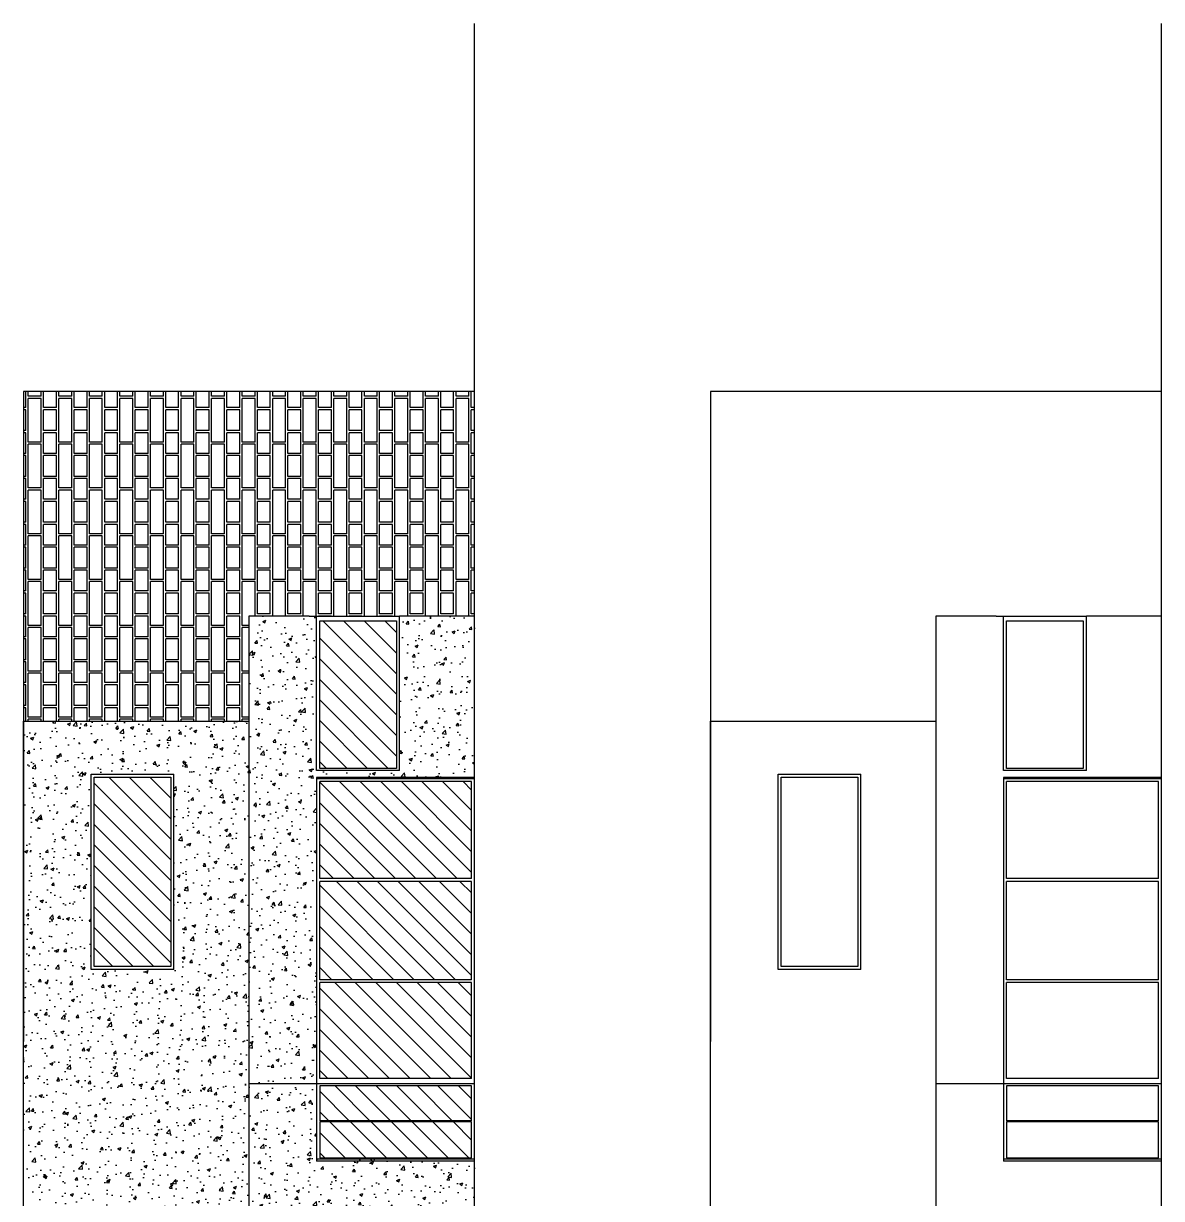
# Model space of a CAD drawing. Header units: millimetres. Extents: x -4534 to 16991, y -2575 to 14176.
# Drawn here: x 3675 to 5189, y 9851 to 11414 of the extents above; entities that cross this region are included whole.
import ezdxf

# ---------------------------------------------------------------- set-up
doc = ezdxf.new("R2010")
doc.units = ezdxf.units.MM
doc.layers.add('finestre', color=140, linetype='Continuous')
doc.layers.add('MURO', color=44, linetype='Continuous')

msp = doc.modelspace()

# ---------------------------------------------------------------- hatches: boundary and pattern name
h = msp.add_hatch()
h.set_pattern_fill('AR-CONC', color=256, scale=0.23)
h.paths.add_polyline_path([(4275.3, 9900.5), (4065.3, 9900.5), (4065.3, 10003.6), (3975.2, 10003.6), (3975.2, 9724.4), (4065.3, 9724.4), (4065.3, 9811.4), (4275.3, 9811.4)])
h.paths.add_polyline_path([(4065.3, 10411), (4275.3, 10411), (4275.3, 10625.4), (4175.3, 10625.4), (4175.3, 10420.3), (4065.3, 10420.3), (4065.3, 10625.4), (4055.3, 10625.4), (3975.2, 10625.4), (3975.2, 10003.6), (4065.3, 10003.6)])
h.paths.add_polyline_path([(4275.3, 9727.9), (4065.3, 9727.9), (4065.3, 9724.4), (4275.3, 9724.4)], flags=17)
h = msp.add_hatch()
h.set_pattern_fill('AR-CONC', color=256, scale=0.23)
h.paths.add_polyline_path([(3975.2, 10485.7), (3675.3, 10485.7), (3675.3, 9745), (3683.9, 9744.4), (3685.8, 9747), (3686, 9763.4), (3691.2, 9761.8), (3694, 9749.1), (3689.4, 9740.6), (3693.9, 9741.8), (3706.8, 9746.5), (3709.6, 9744.3), (3718, 9753.1), (3727.8, 9754.8), (3727.4, 9751.3), (3723.3, 9745.1), (3726.6, 9745), (3730.9, 9748.1), (3737.8, 9745.2), (3733.4, 9739.3), (3719.8, 9737.4), (3719.5, 9735.5), (3709.3, 9731.5), (3713.7, 9729.8), (3721.8, 9727), (3724.8, 9725.1), (3723.1, 9721.8), (3707.7, 9722.2), (3711.7, 9718.5), (3713.1, 9714.7), (3715.5, 9715.7), (3719.9, 9719.4), (3725.4, 9721.4), (3728.2, 9719.3), (3724.7, 9717.3), (3725.7, 9715.6), (3729.5, 9715.2), (3726.7, 9711.5), (3723.6, 9711.1), (3723.3, 9709.1), (3725.6, 9703.2), (3723.9, 9699.8), (3719.4, 9697.5), (3725.3, 9694.8), (3733.6, 9714.4), (3737.9, 9707.4), (3743.3, 9704.6), (3747.1, 9709.5), (3749.6, 9702.8), (3742.9, 9698.1), (3748.3, 9693.6), (3747.2, 9688.9), (3743.6, 9683.6), (3748.2, 9681.8), (3752.3, 9678.5), (3749.4, 9667.5), (3744, 9668.8), (3736.3, 9671.1), (3735, 9667.4), (3738.6, 9659.9), (3741.7, 9657.1), (3746.8, 9660.1), (3749.8, 9662.2), (3757.9, 9660.2), (3763.2, 9660.6), (3764, 9661.1), (3765.8, 9665.7), (3768.5, 9664.3), (3773.6, 9669.6), (3768.8, 9671.7), (3771, 9681.2), (3774.6, 9690.4), (3784.1, 9679.3), (3785.1, 9686.6), (3786.7, 9690.6), (3790.1, 9679.5), (3798, 9674.6), (3801.6, 9679.9), (3804.5, 9678.1), (3805.4, 9675.3), (3797.2, 9669.5), (3802.9, 9663), (3801.2, 9662), (3801.4, 9661.4), (3804.1, 9659.9), (3806.7, 9656.9), (3819.9, 9647.8), (3823.4, 9653.2), (3821.8, 9656.7), (3824.3, 9655.8), (3829.9, 9655.3), (3834.5, 9612.8), (3839.4, 9600.4), (3841.1, 9597.4), (3846.1, 9606.7), (3848.8, 9616.2), (3854.6, 9623.5), (3859.5, 9621.6), (3861.8, 9629.6), (3867, 9630.7), (3864.5, 9637.2), (3867.4, 9640.4), (3874.8, 9633.7), (3875.9, 9638.6), (3880.2, 9639.7), (3887.2, 9640), (3890.5, 9637.1), (3888, 9633.5), (3892.1, 9631.5), (3890.2, 9625.7), (3898.3, 9621.7), (3903, 9623.2), (3906.8, 9617.2), (3909.9, 9617.8), (3913, 9617.5), (3912.8, 9621.9), (3918, 9623.9), (3919.8, 9630.6), (3914.5, 9631.2), (3908.6, 9635.8), (3903.9, 9631.6), (3905.4, 9638.7), (3903, 9641.7), (3894.2, 9641.3), (3893.7, 9643.4), (3891.6, 9650.4), (3894.8, 9656.7), (3903.7, 9664.6), (3908.4, 9656.9), (3916.4, 9665.6), (3921.3, 9672.9), (3927.3, 9667.5), (3931.6, 9668.6), (3937.5, 9665.8), (3933.9, 9657.2), (3936.4, 9651.6), (3938, 9646), (3943.8, 9645), (3949.6, 9643.9), (3948.9, 9639.5), (3952.4, 9639.6), (3957.9, 9643.9), (3959, 9623.4), (3964.9, 9629.8), (3967.3, 9626.1), (3970.5, 9623.1), (3965.2, 9613.6), (3966.3, 9611), (3970.8, 9607.7), (3966.9, 9606.2), (3964.8, 9603.9), (3975.2, 9601.3), (3975.2, 9724.4)])
h.paths.add_polyline_path([(3765.2, 10155.4), (3765.2, 10415.2), (3875.2, 10415.2), (3875.2, 10155.4)], flags=16)
h.paths.add_polyline_path([(3769.2, 10159.4), (3769.2, 10411.2), (3871.2, 10411.2), (3871.2, 10159.4)], flags=0)
h = msp.add_hatch()
h.set_pattern_fill('AR-CONC', color=256, scale=0.23, angle=90)
h.set_pattern_definition([(140, (15689.115, 7138.527), (3.66599, 41.90247), [4.3815, -48.1965]), (85, (15689.115, 7138.527), (-43.94307, -8.10599), [3.5052, -38.55733]), (190.45144, (15689.42, 7142.02), (-40.27708, 33.79649), [3.7237, -40.96076]), (136.1842, (15677.43, 7138.527), (9.66974, 62.34818), [6.57225, -72.29475]), (186.63556, (15678.237, 7143.72), (-56.908, 54.60295), [5.58556, -61.4412]), (81.18415, (15677.43, 7138.53), (-56.908, 54.60295), [5.2578, -57.83574]), (111, (15680.352, 7144.37), (23.521, 34.87131), [4.3815, -48.1965]), (56, (15680.35, 7144.37), (-42.36323, 14.21447), [3.5052, -38.5572]), (161.45145, (15682.31, 7147.275), (-18.84224, 49.08578), [3.7237, -40.96069]), (127.5, (15689.115, 7138.527), (-19.447659, 0.710379), [0, -38.08984, 0, -39.1414, 0, -38.70325]), (97.5, (15689.115, 7138.527), (-23.041532, 15.368522), [0, -22.31644, 0, -37.21354, 0, -14.75105]), (57.5, (15689.115, 7125.5), (1.317611, 31.185837), [0, -14.605, 0, -45.5676, 0, -60.4647]), (47.5, (15689.115, 7119.657), (-5.84809, 34.06971), [0, -18.9865, 0, -30.26156, 0, -42.9387])])
h.paths.add_polyline_path([(4065.3, 9727.9), (4065.3, 9724.4), (4275.3, 9724.4), (4275.3, 9727.9)])
h.paths.add_polyline_path([(4065.3, 9903.3), (4065.3, 9900.5), (4275.3, 9900.5), (4275.3, 9903.3)])
h.paths.add_polyline_path([(4065.3, 10411), (4065.3, 10409.1), (4275.3, 10409.1), (4275.3, 10411)])
at = {"layer": 'finestre'}
h = msp.add_hatch(dxfattribs=at)
h.set_pattern_fill('ANSI31', color=256, scale=6.1, angle=90)
h.set_pattern_definition([(135, (15689.115, 7138.527), (-13.69489, -13.69489), [])])
h.paths.add_polyline_path([(3871.2, 10411.2), (3769.2, 10411.2), (3769.2, 10159.4), (3871.2, 10159.4)])
h.paths.add_polyline_path([(4069.3, 9811.4), (4069.3, 9729.9), (4275.3, 9729.9), (4275.3, 9811.4)])
h.paths.add_polyline_path([(4271.3, 9904.8), (4271.3, 9952.7), (4069.3, 9952.7), (4069.3, 9904.8)])
h.paths.add_polyline_path([(4271.3, 9954.2), (4271.3, 10000.6), (4069.3, 10000.6), (4069.3, 9954.2)])
h.paths.add_polyline_path([(4271.3, 10010.3), (4271.3, 10138), (4069.3, 10138), (4069.3, 10010.3)])
h.paths.add_polyline_path([(4271.3, 10141.7), (4271.3, 10272.6), (4069.3, 10272.6), (4069.3, 10141.7)])
h.paths.add_polyline_path([(4069.3, 10405.4), (4069.3, 10276.4), (4271.3, 10276.4), (4271.3, 10405.4)])
h.paths.add_polyline_path([(4069.3, 10422.9), (4171.3, 10422.9), (4171.3, 10619.2), (4069.3, 10619.2)])
at = {"layer": 'MURO'}
h = msp.add_hatch(dxfattribs=at)
h.set_pattern_fill('AR-BRELM', color=256, scale=0.3, angle=90)
h.set_pattern_definition([(90, (15689.115, 7138.527), (-40.6452, 2e-15), [58.1025, -2.8575]), (90, (15671.97, 7138.527), (-40.6452, 2e-15), [58.1025, -2.8575]), (90, (15668.792, 7153.767), (-40.6452, 2e-15), [27.6225, -2.8575]), (90, (15651.647, 7153.767), (-40.6452, 2e-15), [27.6225, -2.8575]), (180, (15689.115, 7138.53), (-7e-15, -60.96), [17.145, -23.5002]), (180, (15689.115, 7135.67), (-7e-15, -60.96), [17.145, -23.5002]), (180, (15668.792, 7153.767), (-4e-15, -30.48), [17.145, -23.5002]), (180, (15668.792, 7150.91), (-4e-15, -30.48), [17.145, -23.5002])])
h.paths.add_polyline_path([(3975.2, 10485.7), (3975.2, 10625.4), (4055.3, 10625.4), (4175.3, 10625.4), (4275.3, 10625.4), (4275.3, 10924.3), (3675.3, 10924.3), (3675.3, 10485.7)])

# ---------------------------------------------------------------- linework, layer by layer
for p, q in [((4275.3, 8288), (4275.3, 11413.8)), ((5189.2, 8288), (5189.2, 11413.8)), ((4275.3, 10924.3), (3675.3, 10924.3)), ((3675.3, 10924.3), (3675.3, 10059.7)), ((5189.2, 10924.3), (4589.2, 10924.3)), ((4589.2, 10924.3), (4589.2, 10059.7)), ((4055.3, 10625.4), (3975.2, 10625.4)), ((3975.2, 10625.4), (3975.2, 9724.4)), ((4055.3, 10625.4), (4175.3, 10625.4)), ((4065.3, 10420.3), (4065.3, 10625.4)), ((4175.3, 10420.3), (4175.3, 10625.4)), ((4275.3, 10625.4), (4175.3, 10625.4)), ((4969.2, 10625.4), (4889.1, 10625.4)), ((4889.1, 10625.4), (4889.1, 9724.4)), ((4969.2, 10625.4), (5089.2, 10625.4)), ((4979.2, 10420.3), (4979.2, 10625.4)), ((5089.2, 10420.3), (5089.2, 10625.4)), ((5189.2, 10625.4), (5089.2, 10625.4)), ((3765.2, 10155.4), (3765.2, 10415.2)), ((3765.2, 10415.2), (3875.2, 10415.2)), ((3875.2, 10155.4), (3875.2, 10415.2)), ((4175.3, 10420.3), (4065.3, 10420.3)), ((4275.3, 10411), (4065.3, 10411)), ((4065.3, 10411), (4065.3, 9900.5)), ((4275.3, 10409.1), (4065.3, 10409.1)), ((4679.1, 10155.4), (4679.1, 10415.2)), ((4679.1, 10415.2), (4789.1, 10415.2)), ((4789.1, 10155.4), (4789.1, 10415.2)), ((5089.2, 10420.3), (4979.2, 10420.3)), ((5189.2, 10411), (4979.2, 10411)), ((4979.2, 10411), (4979.2, 9900.5)), ((5189.2, 10409.1), (4979.2, 10409.1)), ((4271.3, 10405.4), (4069.3, 10405.4)), ((4069.3, 10276.4), (4069.3, 10405.4)), ((4271.3, 10276.4), (4271.3, 10405.4)), ((5185.2, 10405.4), (4983.2, 10405.4)), ((4983.2, 10276.4), (4983.2, 10405.4)), ((5185.2, 10276.4), (5185.2, 10405.4)), ((4271.3, 10276.4), (4069.3, 10276.4)), ((4271.3, 10272.6), (4069.3, 10272.6)), ((4069.3, 10141.7), (4069.3, 10272.6)), ((4271.3, 10141.7), (4271.3, 10272.6)), ((5185.2, 10276.4), (4983.2, 10276.4)), ((5185.2, 10272.6), (4983.2, 10272.6)), ((4983.2, 10141.7), (4983.2, 10272.6)), ((5185.2, 10141.7), (5185.2, 10272.6)), ((3875.2, 10155.4), (3765.2, 10155.4)), ((4789.1, 10155.4), (4679.1, 10155.4)), ((4271.3, 10141.7), (4069.3, 10141.7)), ((4271.3, 10138), (4069.3, 10138)), ((4069.3, 10010.3), (4069.3, 10138)), ((4271.3, 10010.3), (4271.3, 10138)), ((5185.2, 10141.7), (4983.2, 10141.7)), ((5185.2, 10138), (4983.2, 10138)), ((4983.2, 10010.3), (4983.2, 10138)), ((5185.2, 10010.3), (5185.2, 10138)), ((4275.3, 10003.6), (3975.2, 10003.6)), ((4271.3, 10010.3), (4069.3, 10010.3)), ((5189.2, 10003.6), (4889.1, 10003.6)), ((5185.2, 10010.3), (4983.2, 10010.3)), ((4271.3, 10000.6), (4069.3, 10000.6)), ((4069.3, 10000.6), (4069.3, 9954.2)), ((4271.3, 9954.2), (4271.3, 10000.6)), ((5185.2, 10000.6), (4983.2, 10000.6)), ((4983.2, 10000.6), (4983.2, 9954.2)), ((5185.2, 9954.2), (5185.2, 10000.6)), ((4271.3, 9954.2), (4069.3, 9954.2)), ((4271.3, 9952.7), (4069.3, 9952.7)), ((4271.3, 9904.8), (4271.3, 9952.7)), ((5185.2, 9954.2), (4983.2, 9954.2)), ((5185.2, 9952.7), (4983.2, 9952.7)), ((5185.2, 9904.8), (5185.2, 9952.7)), ((4275.3, 9903.3), (4065.3, 9903.3)), ((4275.3, 9900.5), (4065.3, 9900.5)), ((5189.2, 9903.3), (4979.2, 9903.3)), ((5189.2, 9900.5), (4979.2, 9900.5))]:
    msp.add_line(p, q)
for points in [[(4171.3, 10422.9), (4069.3, 10422.9), (4069.3, 10619.2), (4171.3, 10619.2), (4171.3, 10422.9)], [(5085.2, 10422.9), (4983.2, 10422.9), (4983.2, 10619.2), (5085.2, 10619.2), (5085.2, 10422.9)], [(3675.3, 9745.1), (3675.3, 10485.7), (3975.2, 10485.7)], [(4889.1, 9724.4), (4889.1, 9504.4), (4589.2, 9504.4), (4589.2, 10485.7), (4889.1, 10485.7)], [(3871.2, 10159.4), (3769.2, 10159.4), (3769.2, 10411.2), (3871.2, 10411.2), (3871.2, 10159.4)], [(4785.1, 10159.4), (4683.1, 10159.4), (4683.1, 10411.2), (4785.1, 10411.2), (4785.1, 10159.4)], [(4069.3, 9952.7), (4069.3, 9904.8), (4271.3, 9904.8)], [(4983.2, 9952.7), (4983.2, 9904.8), (5185.2, 9904.8)]]:
    msp.add_lwpolyline(points)

doc.saveas('drawing.dxf')
